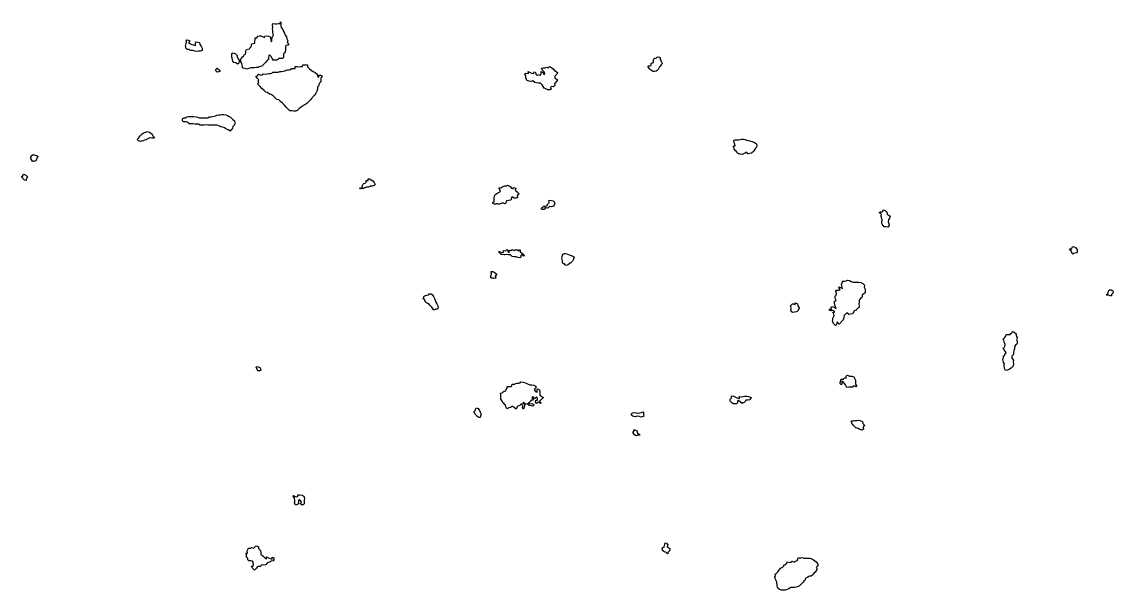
# Model space of a CAD drawing. Extents: x 450006 to 454999, y 6465006 to 6474995.
# Drawn here: x 453792 to 454960, y 6468028 to 6468637 of the extents above; entities that cross this region are included whole.
import ezdxf

# ---------------------------------------------------------------- set-up
doc = ezdxf.new("R2010")
doc.units = 0

msp = doc.modelspace()

# ---------------------------------------------------------------- linework, layer by layer
at = {"layer": '1010'}
for points in [[(454027, 6468593.24), (454026.02, 6468595), (454026.16, 6468595.82), (454026.66, 6468597), (454026.56, 6468597.42), (454027.38, 6468598.6), (454028.12, 6468599.86), (454029.38, 6468600.6), (454030.04, 6468601.94), (454031.56, 6468602.42), (454031.8, 6468604.18), (454031.78, 6468606.2), (454032.42, 6468607.56), (454033.96, 6468608.02), (454035.66, 6468608.32), (454036.26, 6468609.72), (454037.5, 6468610.48), (454037.84, 6468612.14), (454038.28, 6468613.7), (454040, 6468613.98), (454041.5, 6468614.48), (454041.34, 6468616.64), (454041.64, 6468618.34), (454041.9, 6468620.08), (454043.84, 6468620.14), (454044.08, 6468621.9), (454045.92, 6468622.06), (454047.82, 6468622.16), (454050.32, 6468621), (454051.6, 6468620.38), (454052, 6468621.98), (454053.64, 6468622.34), (454056, 6468621.98), (454057.92, 6468621), (454058.46, 6468619), (454058.4, 6468617), (454059.68, 6468616.3), (454059.7, 6468618.28), (454059.9, 6468620.08), (454060.44, 6468621.54), (454061.5, 6468622.48), (454061, 6468624), (454060.56, 6468625.42), (454060.56, 6468627.42), (454060.36, 6468629.62), (454060.68, 6468631.3), (454060.34, 6468633.64), (454060.66, 6468635.32), (454062.76, 6468635.22), (454064.76, 6468635.22), (454066.68, 6468635.3), (454068.44, 6468635.54), (454068.76, 6468637.22), (454069.18, 6468637), (454069.2, 6468635), (454069.34, 6468633), (454069.5, 6468631), (454071.44, 6468629), (454072.24, 6468627), (454073.28, 6468625), (454073.74, 6468623), (454075.4, 6468621), (454075.66, 6468619), (454076.6, 6468617), (454076.12, 6468615), (454077.86, 6468613), (454077, 6468612.12), (454075, 6468611.9), (454074.36, 6468611), (454074.28, 6468609), (454074.38, 6468607), (454073.98, 6468605), (454073, 6468604), (454071.98, 6468603), (454071.98, 6468601), (454072.08, 6468599), (454071, 6468597.9), (454069, 6468598), (454067, 6468598), (454065.98, 6468597), (454065, 6468596.16), (454063, 6468596.16), (454061, 6468596.28), (454060, 6468597.98), (454059, 6468600), (454057, 6468602), (454056.28, 6468601), (454056.18, 6468599), (454055.98, 6468597), (454055, 6468596), (454053.98, 6468595), (454053, 6468594), (454052.24, 6468593), (454051, 6468591.74), (454050.36, 6468591), (454049, 6468589.62), (454047, 6468589.46), (454046.14, 6468589), (454045, 6468588.42), (454043, 6468588.28), (454041, 6468588.08), (454039, 6468587.86), (454037, 6468587.9), (454035, 6468587.38), (454033.98, 6468587), (454033, 6468586.6), (454031, 6468587.34), (454029, 6468587.66), (454027.96, 6468589), (454028.1, 6468589.88), (454027.98, 6468591), (454027.54, 6468592.44), (454027.5, 6468593), (454027, 6468593.24), (454027, 6468593.24)], [(453969, 6468607.54), (453967.54, 6468609), (453967.58, 6468610.4), (453967.26, 6468611), (453967.48, 6468612.5), (453968.02, 6468613.96), (453968.1, 6468615.88), (453967.92, 6468618.06), (453970.42, 6468617.56), (453971.82, 6468617), (453971, 6468615.52), (453970.52, 6468615), (453972, 6468613.98), (453973.98, 6468613), (453975.38, 6468612.6), (453978, 6468611.98), (453977.96, 6468614.02), (453978.36, 6468615.62), (453980.58, 6468615.4), (453982.28, 6468615), (453982.62, 6468613), (453984, 6468611), (453985.1, 6468609), (453985.12, 6468607), (453985, 6468606.5), (453983, 6468605.68), (453981, 6468605.74), (453979, 6468605.44), (453977, 6468605.84), (453975, 6468606.32), (453973.48, 6468606.5), (453973, 6468606.4), (453972, 6468607), (453971, 6468607.66), (453970.44, 6468607.54), (453969, 6468607.54), (453969, 6468607.54)], [(454017, 6468598.54), (454016.82, 6468599), (454016.82, 6468599.16), (454016.86, 6468601), (454016.86, 6468601.12), (454016.72, 6468603.26), (454018.12, 6468603.86), (454020.62, 6468603), (454022.66, 6468601), (454022.44, 6468599), (454024.42, 6468597), (454024.76, 6468595), (454024.22, 6468593), (454023, 6468591.9), (454021, 6468593.18), (454020.74, 6468593.24), (454019, 6468593.68), (454018.02, 6468595), (454017.64, 6468596.34), (454017.54, 6468597), (454017, 6468598.54), (454017, 6468598.54)], [(454463, 6468587.9), (454462.34, 6468589), (454462.24, 6468589.74), (454463, 6468589.92), (454463.9, 6468590.08), (454465.44, 6468590.54), (454465.54, 6468592.44), (454466.58, 6468593.4), (454468.2, 6468593.78), (454468.2, 6468595.78), (454468.52, 6468597.46), (454469.68, 6468598.3), (454471.32, 6468598.66), (454472.26, 6468599.72), (454474.62, 6468599.36), (454475.22, 6468599), (454475.32, 6468597), (454476.48, 6468595), (454477.54, 6468593), (454477, 6468591.74), (454476.3, 6468591), (454475, 6468589.52), (454474.64, 6468589), (454473.54, 6468587), (454473, 6468586), (454472.06, 6468585), (454471, 6468584.22), (454469, 6468583.92), (454467.9, 6468584.08), (454467, 6468584.52), (454465.84, 6468585), (454465, 6468585.68), (454463.68, 6468587), (454463, 6468587.9), (454463, 6468587.9)], [(454001, 6468583.44), (453999.4, 6468585), (453999.88, 6468586.1), (454000.24, 6468587), (454000.58, 6468587.4), (454001, 6468587.44), (454001.78, 6468587), (454003, 6468586.02), (454003.9, 6468585), (454003.9, 6468584.08), (454003, 6468583.64), (454002.46, 6468583.52), (454001, 6468583.44), (454001, 6468583.44)], [(454043, 6468578.04), (454042.6, 6468579), (454042.9, 6468579.08), (454043, 6468579.16), (454044.7, 6468579.28), (454044.92, 6468581.06), (454045.48, 6468581), (454047.76, 6468580.22), (454049.54, 6468580.44), (454050.42, 6468581.56), (454052.92, 6468581.06), (454054.48, 6468581.5), (454056.22, 6468581.76), (454058.18, 6468581.8), (454059.66, 6468582.32), (454060.52, 6468583.46), (454062.78, 6468583.2), (454064.8, 6468583.18), (454066.64, 6468583.34), (454068.14, 6468583.84), (454069.86, 6468584.12), (454071.6, 6468584.38), (454073.34, 6468584.64), (454074.42, 6468585.56), (454076.32, 6468585.66), (454078.06, 6468585.92), (454079.92, 6468586.06), (454080.7, 6468587.28), (454082.7, 6468587.28), (454084.7, 6468587.28), (454084.68, 6468589.3), (454086.66, 6468589.32), (454088.84, 6468589.14), (454090.58, 6468589.4), (454092.58, 6468589.4), (454092.7, 6468591.28), (454094.74, 6468591.24), (454096.72, 6468591.26), (454097.94, 6468591), (454097.92, 6468589), (454099.98, 6468587), (454101.98, 6468585), (454104, 6468583.98), (454105.98, 6468583), (454107.98, 6468581), (454108.32, 6468579), (454109.92, 6468578.06), (454110, 6468579.98), (454112, 6468579.98), (454113.38, 6468579), (454113, 6468578), (454112.06, 6468577), (454111.98, 6468575), (454111.98, 6468573), (454111, 6468572), (454110.3, 6468571), (454109.78, 6468569), (454109, 6468567.84), (454108.5, 6468567), (454108.46, 6468565), (454107.8, 6468563), (454107, 6468561.66), (454106.58, 6468561), (454105.86, 6468559), (454105, 6468558.42), (454103.62, 6468557), (454103, 6468556.16), (454102.12, 6468555), (454101, 6468553.74), (454100.18, 6468553), (454099, 6468551.68), (454098.34, 6468551), (454097, 6468549.64), (454095.98, 6468549), (454095, 6468548.4), (454093, 6468547.5), (454092.3, 6468547), (454091, 6468545.78), (454089.96, 6468545), (454089, 6468544.38), (454087.52, 6468543), (454087, 6468542.36), (454085, 6468541.64), (454083, 6468541.5), (454081, 6468541.74), (454079, 6468541.82), (454077, 6468543.7), (454075, 6468545.76), (454073, 6468548), (454071, 6468550.14), (454069, 6468552), (454067, 6468553.74), (454065, 6468554), (454063, 6468555.92), (454061, 6468558.04), (454059, 6468559.5), (454057, 6468559.74), (454055, 6468561.44), (454053, 6468562.02), (454051, 6468564.08), (454049, 6468565.9), (454047, 6468567.82), (454045, 6468570), (454044.54, 6468571.44), (454045.62, 6468572.36), (454045.4, 6468573), (454045.4, 6468574.58), (454045.54, 6468575), (454045, 6468575.96), (454044.02, 6468577), (454043, 6468578.04), (454043, 6468578.04)], [(454331, 6468580), (454330.26, 6468581), (454330.5, 6468581.48), (454331, 6468581.88), (454331.9, 6468582.08), (454334.26, 6468581.72), (454334, 6468583.98), (454335.96, 6468583), (454337.7, 6468582.28), (454340, 6468581.98), (454340.3, 6468583.68), (454341.8, 6468583), (454341.98, 6468581), (454344, 6468579.98), (454345.54, 6468580.44), (454347.44, 6468580.54), (454347.78, 6468582.2), (454347.8, 6468584.18), (454350.18, 6468583), (454350.2, 6468581), (454351.36, 6468580.62), (454351.88, 6468582.1), (454351, 6468583.74), (454349, 6468585.64), (454348.3, 6468587.68), (454350.2, 6468587.78), (454352.14, 6468587.84), (454353.48, 6468588.5), (454356.14, 6468587.84), (454356.54, 6468589.44), (454357.68, 6468589), (454360.54, 6468587), (454361.98, 6468585), (454364, 6468583.98), (454365.5, 6468583), (454365, 6468582), (454364.52, 6468581), (454363, 6468579.46), (454362.58, 6468579), (454362.54, 6468577), (454364, 6468575.98), (454365.58, 6468575), (454365, 6468574.54), (454363.92, 6468573), (454363, 6468571.62), (454362.06, 6468571), (454362.48, 6468569), (454361, 6468567.72), (454359, 6468567.92), (454357.78, 6468567), (454358.52, 6468565), (454357, 6468564.3), (454355, 6468564.32), (454353, 6468565.42), (454351, 6468566.24), (454350, 6468567.98), (454349, 6468569.7), (454347, 6468571.34), (454345, 6468571.42), (454343, 6468572), (454341, 6468572.12), (454339, 6468573.92), (454337, 6468573.46), (454335, 6468573.64), (454333, 6468574.24), (454332.2, 6468575), (454332, 6468575.98), (454331.6, 6468577), (454331.6, 6468578.38), (454331.48, 6468579), (454331, 6468580), (454331, 6468580)], [(453965, 6468530), (453964, 6468531), (453964, 6468531.98), (453964, 6468533), (453964.24, 6468533.74), (453965.78, 6468534.2), (453967.6, 6468534.38), (453968.46, 6468535.52), (453970.32, 6468535.66), (453972.28, 6468535.7), (453974.14, 6468535.84), (453976.22, 6468535.76), (453978.48, 6468535.5), (453979.98, 6468535), (453981.7, 6468534.28), (453983.68, 6468534.3), (453985.7, 6468534.28), (453987.68, 6468534.3), (453989.54, 6468534.44), (453991.56, 6468534.42), (453992.64, 6468535.34), (453994.6, 6468535.38), (453996, 6468535.98), (453997.78, 6468536.2), (453999.42, 6468536.56), (454000.68, 6468537.3), (454002.38, 6468537.6), (454004.22, 6468537.76), (454006.1, 6468537.88), (454008.12, 6468537.86), (454010.5, 6468537.48), (454011.96, 6468537), (454014.02, 6468535.96), (454015.46, 6468535), (454017.62, 6468533), (454019.56, 6468531), (454019.96, 6468529), (454019.48, 6468527), (454019, 6468526.3), (454017.9, 6468525), (454017.52, 6468523), (454017, 6468522.12), (454015.86, 6468521), (454015, 6468520.12), (454013, 6468521.56), (454011, 6468522.14), (454009, 6468523.68), (454007, 6468524.38), (454005, 6468524.66), (454003, 6468525.78), (454001, 6468526.48), (453999, 6468526.36), (453997, 6468526.44), (453995, 6468526.4), (453993, 6468526.66), (453991, 6468526.66), (453989, 6468526.74), (453987, 6468526.64), (453985, 6468526.56), (453983, 6468526.64), (453981, 6468527.6), (453979, 6468527.68), (453977, 6468527.74), (453975, 6468527.82), (453973, 6468527.88), (453971, 6468528), (453970, 6468529), (453969, 6468529.88), (453967.98, 6468530), (453967, 6468530), (453965.98, 6468530), (453965, 6468530), (453965, 6468530)], [(453917, 6468509.84), (453915.54, 6468511), (453916.16, 6468511.82), (453917, 6468512.44), (453917.2, 6468512.78), (453917.96, 6468514.02), (453918.6, 6468515.38), (453919.7, 6468516.28), (453920.86, 6468517.12), (453921.9, 6468518.08), (453923.32, 6468518.66), (453924.82, 6468519.16), (453926.26, 6468519.72), (453928.64, 6468519), (453930, 6468517.98), (453931.62, 6468517), (453932.38, 6468515), (453934.44, 6468513), (453933, 6468512.66), (453931, 6468512.76), (453929, 6468512.82), (453927, 6468511.72), (453925.34, 6468511), (453925, 6468510.84), (453923, 6468510.5), (453922.08, 6468509.9), (453921, 6468509.56), (453920.38, 6468509.6), (453919, 6468509.2), (453918.44, 6468509.54), (453917, 6468509.84), (453917, 6468509.84)], [(454555, 6468500.12), (454554.52, 6468501), (454554.28, 6468501.7), (454553.62, 6468503), (454553.66, 6468504.32), (454555.56, 6468504.42), (454555, 6468506.28), (454554.32, 6468507.66), (454554, 6468509.98), (454555.34, 6468510.64), (454557.24, 6468510.74), (454559.2, 6468510.78), (454560.72, 6468511.26), (454562.4, 6468511.58), (454564.56, 6468511.42), (454566.2, 6468511), (454567.62, 6468510.36), (454569.94, 6468510.04), (454572.42, 6468509.56), (454573.72, 6468509), (454576.06, 6468507.92), (454578.04, 6468507), (454578.62, 6468505), (454578.36, 6468503), (454577, 6468501.62), (454576.74, 6468501), (454575.58, 6468499), (454575, 6468498.24), (454573.5, 6468497), (454573, 6468496.6), (454571, 6468496.2), (454569, 6468495.78), (454567, 6468497.76), (454566.44, 6468497), (454565, 6468496.16), (454563, 6468495.12), (454561, 6468495.54), (454560.1, 6468495.88), (454559, 6468495.7), (454557.98, 6468497), (454557, 6468498.42), (454556.02, 6468499), (454555, 6468500.12), (454555, 6468500.12)], [(453803, 6468487.64), (453802.54, 6468489), (453801.96, 6468490.02), (453801.32, 6468491), (453801.82, 6468492.16), (453802.14, 6468493.84), (453803.34, 6468494.64), (453805.34, 6468494.64), (453807.84, 6468494.14), (453809.64, 6468493), (453809, 6468492.34), (453807.98, 6468491), (453807.5, 6468489), (453807.46, 6468488.52), (453807, 6468488.32), (453806.02, 6468487.96), (453805, 6468487.78), (453803.78, 6468488.2), (453803, 6468487.64), (453803, 6468487.64)], [(453793, 6468470.32), (453792, 6468471), (453792, 6468471.98), (453793, 6468471.98), (453793.24, 6468472.74), (453794.06, 6468473.92), (453796.4, 6468473), (453798.48, 6468471), (453797, 6468469.5), (453796.74, 6468469.24), (453796.74, 6468469), (453796.74, 6468467.24), (453795, 6468467.62), (453793.44, 6468469), (453793, 6468470.32), (453793, 6468470.32)], [(454155, 6468458.5), (454153.58, 6468459), (454154.88, 6468459.1), (454155, 6468459.38), (454156.5, 6468459.48), (454156.38, 6468461.6), (454156.84, 6468463.14), (454158.02, 6468463.96), (454159.52, 6468464.46), (454160.44, 6468465.54), (454160.56, 6468467.42), (454162.56, 6468467.42), (454162.84, 6468469.14), (454163.98, 6468469), (454165.96, 6468468.02), (454167.78, 6468467), (454169.14, 6468465), (454170.08, 6468463), (454169, 6468461.8), (454167, 6468461.32), (454165, 6468461.22), (454164.66, 6468461), (454163, 6468460.22), (454161, 6468460.16), (454159, 6468459.24), (454158.74, 6468459.24), (454158.44, 6468459), (454157.46, 6468458.52), (454157, 6468458.46), (454155.4, 6468458.58), (454155, 6468458.5), (454155, 6468458.5)], [(454297, 6468442.18), (454296.06, 6468443), (454296.06, 6468443.92), (454297, 6468443.98), (454297.72, 6468444.26), (454297.62, 6468446.36), (454297.5, 6468448.48), (454297.94, 6468450.04), (454298.34, 6468451.64), (454299.42, 6468452.56), (454300.52, 6468453.46), (454301.86, 6468454.12), (454303.32, 6468454.66), (454304.32, 6468455.66), (454303, 6468458.34), (454302.74, 6468459.24), (454304.64, 6468459.34), (454305.9, 6468460.08), (454307.32, 6468460.66), (454308.5, 6468461.48), (454310.6, 6468461.38), (454311.7, 6468462.28), (454314.8, 6468461), (454316.18, 6468459), (454317.82, 6468458.16), (454318.12, 6468459.86), (454320.58, 6468459), (454320.16, 6468457), (454322.32, 6468455), (454324.38, 6468453), (454323, 6468451.8), (454322.04, 6468451), (454322.42, 6468449), (454321, 6468448.18), (454319, 6468448.36), (454317, 6468449.82), (454316.28, 6468449), (454315.64, 6468447), (454315, 6468446.26), (454313, 6468445.72), (454311, 6468445.32), (454310.48, 6468445), (454309.98, 6468443), (454309, 6468442.44), (454307, 6468443.4), (454305.98, 6468443), (454305, 6468442.48), (454303, 6468442.06), (454302.22, 6468441.76), (454301, 6468442.1), (454299.74, 6468442.24), (454299, 6468441.8), (454297.9, 6468442.08), (454297, 6468442.18), (454297, 6468442.18)], [(454349, 6468436.1), (454347.72, 6468437), (454348.36, 6468437.62), (454349, 6468438.26), (454349.64, 6468438.34), (454350.24, 6468439.74), (454352.3, 6468439.68), (454354.02, 6468439.96), (454354.68, 6468441.3), (454355.52, 6468442.46), (454356.26, 6468443.72), (454356.14, 6468445.84), (454357.66, 6468446.32), (454360.44, 6468445.54), (454361.56, 6468445), (454362.4, 6468443), (454361.66, 6468441), (454361, 6468439.94), (454359, 6468439.18), (454357, 6468439.52), (454356.32, 6468439), (454355, 6468437.66), (454353, 6468438), (454351.8, 6468438.18), (454352.14, 6468437), (454351.46, 6468436.52), (454351, 6468436.1), (454349.78, 6468436.2), (454349, 6468436.1), (454349, 6468436.1)], [(454711, 6468431.92), (454709.66, 6468433), (454710.66, 6468433.32), (454711, 6468433.7), (454712.34, 6468433.64), (454713.46, 6468434.52), (454714, 6468435.98), (454715.98, 6468435), (454718.18, 6468433), (454718.34, 6468431), (454720, 6468429.98), (454721.36, 6468429), (454721, 6468428), (454720.54, 6468427), (454719.7, 6468425), (454719.2, 6468423), (454719.82, 6468421), (454720.3, 6468419), (454719, 6468417.42), (454717, 6468417.7), (454715, 6468417.72), (454713, 6468420.6), (454712.66, 6468421.32), (454712.32, 6468423.66), (454713.32, 6468424.66), (454713, 6468425.54), (454712.2, 6468427), (454712.08, 6468427.9), (454711.86, 6468429), (454711.74, 6468430.24), (454712.04, 6468431), (454711, 6468431.92), (454711, 6468431.92)], [(454303, 6468390), (454302.3, 6468391), (454302.78, 6468391.2), (454303, 6468391.22), (454303.98, 6468391), (454305.78, 6468390.2), (454307.5, 6468390.48), (454307.68, 6468392.3), (454310.06, 6468391.92), (454310.76, 6468393.22), (454311.98, 6468393), (454312.28, 6468391), (454313.68, 6468390.3), (454313.46, 6468392.52), (454315.52, 6468392.46), (454316.74, 6468393.24), (454317.64, 6468393), (454319.62, 6468392.36), (454320.68, 6468393.3), (454322.3, 6468393), (454324, 6468391.98), (454324.84, 6468393.14), (454325.34, 6468393), (454325.54, 6468391), (454327.98, 6468389), (454330.12, 6468387), (454329, 6468386.38), (454327, 6468388), (454326.16, 6468387), (454326.06, 6468385), (454325, 6468384.52), (454323, 6468384.62), (454321, 6468385.44), (454319, 6468385.5), (454317, 6468385.74), (454315, 6468387.68), (454313, 6468387.78), (454311, 6468388), (454309, 6468387.5), (454308.2, 6468387.78), (454307, 6468387.94), (454305.82, 6468388.16), (454305, 6468388.02), (454304, 6468389), (454303, 6468390), (454303, 6468390)], [(454371, 6468378.62), (454370.66, 6468379), (454370.74, 6468379.24), (454370.74, 6468381), (454370.62, 6468381.36), (454370, 6468383.98), (454370.38, 6468385.6), (454370.66, 6468387.32), (454371.58, 6468388.4), (454372.74, 6468389.24), (454373.86, 6468389), (454375.44, 6468388.54), (454378.74, 6468387.24), (454379.98, 6468387), (454381.9, 6468386.08), (454383.24, 6468385), (454383, 6468383.9), (454382.64, 6468383), (454381.24, 6468381), (454381, 6468380.5), (454379.6, 6468379), (454379, 6468378.7), (454377, 6468377.2), (454376.44, 6468377), (454375.54, 6468376.44), (454375, 6468376.3), (454373.66, 6468377), (454373, 6468377.96), (454371.86, 6468378.12), (454371, 6468378.62), (454371, 6468378.62)], [(454915, 6468391.78), (454913.4, 6468393), (454914.06, 6468393.92), (454915, 6468394.18), (454915.76, 6468394.22), (454916.16, 6468395.82), (454917.48, 6468396.5), (454920.06, 6468395), (454921.66, 6468393), (454921.6, 6468391), (454921, 6468389.76), (454919, 6468389.5), (454918.08, 6468389), (454917.26, 6468388.72), (454917, 6468388.3), (454916.24, 6468389), (454916.34, 6468389.64), (454915.66, 6468391), (454915, 6468391.78), (454915, 6468391.78)], [(454295, 6468362.78), (454294, 6468363), (454294, 6468363.98), (454293.62, 6468365), (454294.34, 6468365.64), (454294.54, 6468367.44), (454294.36, 6468369.62), (454296.28, 6468369.7), (454297.7, 6468369), (454300.3, 6468367), (454299, 6468365.22), (454298.64, 6468365), (454299.3, 6468363), (454299.1, 6468362.88), (454299, 6468362.48), (454297.64, 6468362.34), (454297, 6468362.58), (454295.24, 6468362.74), (454295, 6468362.78), (454295, 6468362.78)], [(454657, 6468327.88), (454656.24, 6468329), (454656.46, 6468329.52), (454657, 6468329.62), (454658.5, 6468329.48), (454658.42, 6468331.56), (454659.8, 6468332.18), (454662.18, 6468331), (454663.68, 6468330.3), (454663, 6468331.94), (454662.2, 6468333.78), (454661.66, 6468336.32), (454661.82, 6468338.16), (454663.76, 6468338.22), (454663, 6468340), (454662.5, 6468341.48), (454662.58, 6468343.4), (454663.6, 6468344.38), (454663.88, 6468346.1), (454663.4, 6468348.58), (454664.14, 6468349.84), (454666.1, 6468349.88), (454668, 6468349.98), (454667, 6468352), (454666.46, 6468353.52), (454667.66, 6468353), (454670.24, 6468351.74), (454669.64, 6468354.34), (454669.42, 6468356.56), (454670.44, 6468357.54), (454670.54, 6468359.44), (454672.66, 6468359.32), (454674.22, 6468359.76), (454675.62, 6468360.36), (454678, 6468359.98), (454679.52, 6468359), (454681.76, 6468358.22), (454683.68, 6468358.3), (454685.68, 6468358.3), (454687.6, 6468358.38), (454690.12, 6468357.86), (454691.98, 6468357), (454693.98, 6468355), (454693.46, 6468353), (454694.58, 6468351), (454694.66, 6468349), (454694.48, 6468347), (454693, 6468345.58), (454691.46, 6468345), (454691.58, 6468343), (454691, 6468342.1), (454689.76, 6468341), (454689, 6468339.96), (454688.14, 6468339), (454688.14, 6468337), (454688, 6468335), (454688.16, 6468333), (454687.98, 6468331), (454687, 6468330.74), (454685.46, 6468329), (454685, 6468328.36), (454683, 6468327.74), (454682.48, 6468327), (454681.56, 6468325), (454681, 6468324.44), (454679, 6468324.04), (454677, 6468323.66), (454675, 6468325.56), (454674.5, 6468325), (454673, 6468323.48), (454672.22, 6468323), (454671.76, 6468321), (454671.46, 6468319), (454671, 6468318.1), (454669.88, 6468317), (454669, 6468316), (454668.66, 6468315), (454667, 6468313.42), (454665, 6468315.42), (454664.5, 6468315), (454663.98, 6468313), (454663, 6468312.08), (454661, 6468313.86), (454659.82, 6468316.16), (454660.1, 6468317.88), (454660.14, 6468319.84), (454660.6, 6468321.38), (454661.4, 6468322.58), (454661, 6468323.92), (454659.92, 6468326.06), (454661.68, 6468326.3), (454662, 6468327), (454661, 6468327.66), (454659.98, 6468328), (454659, 6468328), (454658.16, 6468327.82), (454657, 6468327.88), (454657, 6468327.88)], [(454223, 6468339.38), (454221.38, 6468341), (454222.24, 6468341.74), (454222.4, 6468343), (454222.56, 6468343.42), (454224.04, 6468343.94), (454225.5, 6468344.48), (454227.24, 6468344.74), (454228.16, 6468345.82), (454230.16, 6468345.82), (454231.14, 6468345), (454232.66, 6468343), (454233.82, 6468341), (454234.28, 6468339), (454235.18, 6468337), (454236.12, 6468335), (454237.28, 6468333), (454237.52, 6468331), (454237, 6468329.32), (454235, 6468329.56), (454234.38, 6468329), (454233, 6468328.48), (454231.52, 6468330.46), (454231, 6468331.48), (454229, 6468333.42), (454227, 6468335.74), (454226.4, 6468335.58), (454225, 6468336.06), (454224, 6468337), (454223.24, 6468338.74), (454223.36, 6468339), (454223, 6468339.38), (454223, 6468339.38)], [(454953, 6468344.7), (454952.68, 6468345), (454952.8, 6468345.18), (454953, 6468345.24), (454954.54, 6468345.44), (454954.72, 6468347.26), (454955.2, 6468348.78), (454955.94, 6468350.04), (454957.84, 6468350.14), (454959.58, 6468349), (454960.1, 6468347), (454959, 6468345.74), (454958.42, 6468345), (454958.26, 6468343.72), (454957, 6468343.58), (454956.02, 6468343.96), (454955, 6468344.36), (454953.36, 6468344.62), (454953, 6468344.7), (454953, 6468344.7)], [(454615, 6468332.24), (454614.74, 6468333), (454614.66, 6468333.32), (454615, 6468333.48), (454615.8, 6468334.18), (454616.78, 6468335.2), (454617.54, 6468335), (454619.68, 6468334.3), (454619.82, 6468336.16), (454622.38, 6468335), (454622.66, 6468333), (454624.12, 6468331), (454623.24, 6468329), (454623, 6468328), (454621.98, 6468327), (454621, 6468326.58), (454619, 6468326.06), (454617, 6468325.72), (454615.36, 6468327), (454615.36, 6468328.62), (454615.2, 6468329), (454615.3, 6468330.68), (454615.58, 6468331), (454615, 6468332.24), (454615, 6468332.24)], [(454843, 6468272.06), (454842.24, 6468273), (454842.58, 6468273.4), (454842.12, 6468275), (454841.96, 6468276.02), (454842.74, 6468277.24), (454842.66, 6468279.32), (454844.14, 6468279.84), (454844.2, 6468281.78), (454845.5, 6468282.48), (454845, 6468284), (454843, 6468286.1), (454842.46, 6468287.52), (454843.72, 6468288.26), (454844.04, 6468289.94), (454844.4, 6468291.58), (454843.46, 6468294.52), (454843, 6468296), (454842.46, 6468297.52), (454843.64, 6468298.34), (454844.16, 6468299.82), (454845.32, 6468300.66), (454845.62, 6468302.36), (454847.62, 6468302.36), (454849.7, 6468302.28), (454850.46, 6468303.52), (454851.86, 6468304.12), (454852.52, 6468305.46), (454853.84, 6468305), (454856.12, 6468303), (454856.12, 6468301), (454857.32, 6468299), (454857, 6468297.82), (454856.62, 6468297), (454857.5, 6468295), (454857.3, 6468293), (454857, 6468292.14), (454855.7, 6468291), (454855, 6468289.8), (454854.54, 6468289), (454854.64, 6468287), (454853.8, 6468285), (454853.34, 6468283), (454853.38, 6468281), (454853, 6468280.38), (454851.48, 6468279), (454851.8, 6468277), (454853.46, 6468275), (454853.22, 6468273), (454853.54, 6468271), (454853.2, 6468269), (454853, 6468268.42), (454851.68, 6468267), (454851, 6468266.32), (454849, 6468265.32), (454848.46, 6468265), (454847, 6468264.04), (454845, 6468263.74), (454843.92, 6468266.06), (454843.68, 6468267), (454843.52, 6468268.46), (454843.42, 6468269), (454843.46, 6468270.52), (454843.68, 6468271), (454843, 6468272.06), (454843, 6468272.06)], [(454043, 6468266.44), (454042.7, 6468267), (454042.76, 6468267.22), (454043, 6468267.54), (454043.86, 6468268.12), (454046.8, 6468267), (454047.8, 6468265), (454047.9, 6468264.08), (454047, 6468263.62), (454046.74, 6468263.24), (454045, 6468263.24), (454044, 6468265), (454043, 6468266.44), (454043, 6468266.44)], [(454305, 6468232.58), (454304.68, 6468233), (454304.58, 6468233.4), (454304.6, 6468235), (454304.56, 6468235.42), (454304.6, 6468237.38), (454304.5, 6468239.48), (454306, 6468239.98), (454307.18, 6468240.8), (454308.32, 6468241.66), (454309.9, 6468242.08), (454310.44, 6468243.54), (454311.32, 6468244.66), (454311.52, 6468246.46), (454313.32, 6468246.66), (454315.24, 6468246.74), (454316.56, 6468247.42), (454316.8, 6468249.18), (454318.24, 6468249), (454319.34, 6468248.64), (454320.28, 6468249.7), (454321.88, 6468250.1), (454323.88, 6468250.1), (454325.36, 6468250.62), (454326.2, 6468251.78), (454328.64, 6468251.34), (454329.98, 6468251), (454331.78, 6468250.2), (454333.94, 6468249), (454335.74, 6468248.24), (454337.72, 6468248.26), (454339.9, 6468248.08), (454342.28, 6468247), (454341.98, 6468245), (454341, 6468244), (454340.52, 6468243), (454342.24, 6468241), (454343.56, 6468240.42), (454343.48, 6468242.5), (454344, 6468243.98), (454345.98, 6468243), (454346.5, 6468241), (454346.42, 6468239), (454346.42, 6468237), (454347.52, 6468236.46), (454350.46, 6468235), (454349, 6468233.52), (454348.1, 6468233), (454347, 6468231.88), (454346.12, 6468231), (454347.7, 6468229), (454347, 6468228.4), (454345, 6468229.86), (454344.04, 6468229), (454343, 6468228.5), (454341.94, 6468230.04), (454342, 6468231.98), (454343.86, 6468232.12), (454344, 6468233.98), (454343, 6468235.62), (454342.28, 6468235), (454341, 6468233.7), (454339, 6468236), (454337.98, 6468235), (454339.98, 6468233), (454339, 6468232), (454337, 6468231.82), (454336.6, 6468231), (454335, 6468229.38), (454333.98, 6468229), (454336, 6468227.98), (454337.7, 6468228.28), (454340.28, 6468227), (454339, 6468225.7), (454337, 6468226.06), (454335, 6468226.34), (454333, 6468228), (454331, 6468227.76), (454329, 6468229.82), (454328.16, 6468229), (454330.38, 6468227), (454329.68, 6468225), (454329.48, 6468223), (454329, 6468222.48), (454328, 6468223.98), (454328.16, 6468225.82), (454327, 6468228), (454325.92, 6468227), (454325, 6468226.2), (454323, 6468225.62), (454322.22, 6468225), (454321.48, 6468223), (454321, 6468222.5), (454319, 6468224.28), (454317, 6468225.58), (454316.16, 6468225), (454315, 6468224.16), (454313, 6468223.62), (454312.2, 6468223), (454311, 6468222.68), (454310.62, 6468223.36), (454309.64, 6468226.34), (454309.62, 6468227), (454309, 6468227.42), (454307.6, 6468229), (454307, 6468229.5), (454306.28, 6468231), (454305, 6468232.58), (454305, 6468232.58)], [(454669, 6468248.62), (454668.36, 6468249), (454668, 6468249.98), (454668, 6468251), (454668.16, 6468251.82), (454668.44, 6468253.54), (454669.4, 6468254.58), (454671.36, 6468254.62), (454672, 6468255.98), (454674.26, 6468255.72), (454674.36, 6468257.62), (454675.3, 6468258.68), (454678.34, 6468257.64), (454680.36, 6468257.62), (454682.36, 6468257), (454683.74, 6468255), (454684.34, 6468253), (454684.46, 6468251), (454684.14, 6468249), (454685.56, 6468247), (454685, 6468246.16), (454683, 6468247.46), (454681.98, 6468247), (454681, 6468246), (454679, 6468246), (454677, 6468245.82), (454675, 6468245.56), (454673.56, 6468248.42), (454673, 6468249.5), (454671, 6468251.58), (454669.76, 6468252.22), (454669.76, 6468251), (454669.78, 6468250.2), (454669.78, 6468249), (454669.18, 6468248.8), (454669, 6468248.62), (454669, 6468248.62)], [(454551, 6468230.08), (454550, 6468231), (454550, 6468231.98), (454550, 6468233), (454550.66, 6468233.32), (454551.56, 6468234.42), (454551.52, 6468236.46), (454553.66, 6468236.32), (454556.42, 6468235), (454557.54, 6468234.44), (454560.18, 6468233.8), (454559.94, 6468236.04), (454562.38, 6468235.6), (454563.9, 6468236.08), (454565.84, 6468236.14), (454567.88, 6468236.1), (454569.9, 6468236.08), (454572.54, 6468235), (454571.46, 6468233), (454571, 6468232.22), (454569, 6468232), (454567, 6468231.84), (454566.62, 6468231), (454565, 6468229.36), (454563.98, 6468229), (454563, 6468228.48), (454561, 6468230.04), (454559, 6468231.62), (454557.96, 6468231), (454558.16, 6468229), (454557, 6468227.96), (454555.84, 6468228.14), (454555, 6468228.2), (454553.78, 6468228.2), (454553, 6468228.32), (454552.08, 6468229), (454551, 6468230.08), (454551, 6468230.08)], [(454277, 6468217.4), (454276.08, 6468219), (454276.1, 6468219.88), (454277, 6468220.5), (454277.4, 6468220.58), (454277.56, 6468222.42), (454278.24, 6468223.74), (454280.6, 6468223), (454281.72, 6468221), (454282.64, 6468219), (454283.7, 6468217), (454283, 6468215.36), (454282.8, 6468215), (454282.5, 6468213.48), (454281, 6468213.58), (454279.18, 6468215), (454279, 6468215.18), (454277.18, 6468217), (454277, 6468217.4), (454277, 6468217.4)], [(454445, 6468215.86), (454444.36, 6468217), (454444.52, 6468217.46), (454445, 6468217.68), (454445.74, 6468218.24), (454447.36, 6468218.62), (454449.7, 6468218.28), (454452.08, 6468217.9), (454453.64, 6468218.34), (454455.32, 6468218.66), (454456.54, 6468219.44), (454457.28, 6468219), (454457.36, 6468217), (454457.64, 6468215), (454457, 6468214.36), (454455, 6468213.94), (454453, 6468214.6), (454451, 6468214.86), (454449.5, 6468214.48), (454449, 6468214.26), (454447.42, 6468214.56), (454447, 6468214.56), (454446.02, 6468215), (454445, 6468215.86), (454445, 6468215.86)], [(454681, 6468206.12), (454680.48, 6468207), (454680.3, 6468207.68), (454679.8, 6468209), (454680.22, 6468209.76), (454682.14, 6468209.84), (454683.7, 6468210.28), (454685.84, 6468210.14), (454687.58, 6468210.4), (454690.04, 6468209.94), (454691.94, 6468209), (454692.2, 6468207), (454694.22, 6468205), (454693, 6468203.76), (454692.64, 6468203), (454692.76, 6468201), (454691, 6468199.7), (454689, 6468200.4), (454687, 6468201.78), (454685.46, 6468202.52), (454685, 6468202.16), (454684.08, 6468203), (454683, 6468204.08), (454682.12, 6468205), (454681, 6468206.12), (454681, 6468206.12)], [(454447, 6468196), (454446.16, 6468197), (454446.16, 6468197.82), (454447, 6468198.66), (454447.32, 6468198.66), (454447.44, 6468200.54), (454450.54, 6468199), (454450.66, 6468197), (454451.36, 6468196.62), (454453.5, 6468195), (454453, 6468194), (454451.46, 6468194.52), (454451, 6468194.68), (454450.02, 6468193.96), (454449, 6468194.04), (454447.74, 6468195), (454447, 6468196), (454447, 6468196)], [(454083, 6468128), (454082.28, 6468129), (454082.6, 6468129.38), (454083, 6468129.76), (454083.98, 6468129), (454085.54, 6468128.44), (454087.24, 6468128.74), (454087.54, 6468130.44), (454089.36, 6468130.62), (454091.8, 6468130.18), (454093.68, 6468129), (454094.44, 6468127), (454094.12, 6468125), (454094.3, 6468123), (454094.24, 6468121), (454093, 6468120.04), (454091, 6468119.94), (454090.18, 6468121.8), (454091.52, 6468122.46), (454091, 6468123.44), (454089, 6468125.24), (454088.18, 6468125), (454088.22, 6468123), (454088.1, 6468121), (454087, 6468120.2), (454085, 6468119.64), (454083.92, 6468122.06), (454084.38, 6468123), (454084.3, 6468123.68), (454084.06, 6468125), (454083.74, 6468126.24), (454083.68, 6468127), (454083, 6468128), (454083, 6468128)], [(454033, 6468064), (454032, 6468065), (454032.58, 6468065.4), (454032.42, 6468067), (454031.8, 6468068.18), (454033.72, 6468068.26), (454033.36, 6468070.62), (454033.84, 6468072.14), (454034.66, 6468073.32), (454036.6, 6468073.38), (454037.66, 6468074.32), (454040.46, 6468073.52), (454041.46, 6468074.52), (454042, 6468075.98), (454044.24, 6468075.74), (454045.34, 6468075), (454045.38, 6468073), (454047.6, 6468071), (454047.72, 6468069), (454047.82, 6468067), (454050.28, 6468065), (454052.22, 6468063), (454053.82, 6468062.16), (454053.8, 6468064.18), (454056.04, 6468063), (454057.72, 6468062.26), (454060.12, 6468061.86), (454060, 6468063.98), (454061.8, 6468063), (454061.9, 6468061), (454061, 6468060), (454059, 6468059.52), (454057.98, 6468059), (454057, 6468058.5), (454055, 6468057.8), (454054.28, 6468057), (454053, 6468055.7), (454051, 6468055.4), (454049, 6468055.44), (454048.18, 6468055), (454047, 6468053.8), (454045, 6468053.74), (454043.98, 6468053), (454043, 6468052), (454042.04, 6468051), (454041, 6468049.94), (454039, 6468051.96), (454037.96, 6468054.02), (454039.72, 6468054.26), (454039.84, 6468056.14), (454039.46, 6468058.52), (454039, 6468059.68), (454037, 6468060.04), (454036.04, 6468059.94), (454035, 6468060), (454034.02, 6468061), (454033.9, 6468062.08), (454033.66, 6468063), (454033, 6468064), (454033, 6468064)], [(454479, 6468070.02), (454477.86, 6468071), (454477.34, 6468072.64), (454477.58, 6468073), (454477.64, 6468074.34), (454479.42, 6468074.56), (454479.7, 6468076.28), (454480.34, 6468077.64), (454480.76, 6468079.22), (454481.98, 6468079), (454483.42, 6468077), (454483, 6468076), (454482.28, 6468075), (454483.32, 6468074.66), (454485.64, 6468073), (454485.58, 6468071), (454485, 6468070.28), (454483.52, 6468069), (454483.86, 6468068.12), (454483, 6468067.5), (454481.5, 6468069), (454481, 6468069.24), (454480.64, 6468069.34), (454479, 6468070.02), (454479, 6468070.02)], [(454599, 6468039.54), (454598.44, 6468041), (454597.86, 6468042.12), (454598.14, 6468043), (454598.52, 6468043.46), (454598.48, 6468045.5), (454599.52, 6468046.46), (454600.6, 6468047.38), (454601.62, 6468048.36), (454602.3, 6468049.68), (454603.18, 6468050.8), (454603.9, 6468052.08), (454605.3, 6468052.68), (454606.56, 6468053.42), (454607.52, 6468054.46), (454608.48, 6468055.5), (454609.9, 6468056.08), (454610.74, 6468057.24), (454611.32, 6468058.66), (454613.7, 6468058.28), (454615.4, 6468058.58), (454616.3, 6468059.68), (454618.3, 6468059), (454619.32, 6468058.66), (454620.26, 6468059.72), (454621.86, 6468060.12), (454622.68, 6468061.3), (454622.78, 6468063.2), (454624.4, 6468063), (454625.16, 6468062.82), (454626.68, 6468063.3), (454628.24, 6468063), (454629.18, 6468062.8), (454631.32, 6468062.66), (454633.22, 6468062.76), (454635.4, 6468062.58), (454638.36, 6468061.62), (454639.44, 6468061), (454642.14, 6468059), (454643.74, 6468057), (454644.4, 6468055), (454643, 6468053.58), (454642.2, 6468053), (454643.24, 6468051), (454643, 6468050.56), (454641.7, 6468049), (454641, 6468047.88), (454640.14, 6468047), (454639, 6468045.64), (454638.64, 6468045), (454637, 6468043.58), (454635, 6468043.32), (454634.4, 6468043), (454633, 6468042.02), (454631, 6468041.4), (454630.66, 6468041), (454629.98, 6468039), (454629, 6468038), (454628.18, 6468037), (454627, 6468035.5), (454626.26, 6468035), (454625, 6468033.72), (454624.54, 6468033), (454623, 6468032.38), (454621, 6468031.8), (454619, 6468031.2), (454617, 6468031.42), (454615, 6468031.46), (454614.28, 6468031), (454613, 6468029.92), (454611, 6468029.32), (454609.98, 6468029), (454609, 6468028.54), (454607, 6468028.48), (454605, 6468028.46), (454603, 6468029.34), (454601, 6468030.74), (454600.66, 6468031.32), (454600.62, 6468033.36), (454600.42, 6468035), (454600.24, 6468035.74), (454600.02, 6468037), (454599.46, 6468038.52), (454599.32, 6468039), (454599, 6468039.54), (454599, 6468039.54)]]:
    msp.add_lwpolyline(points, dxfattribs=at)

doc.saveas('drawing.dxf')
